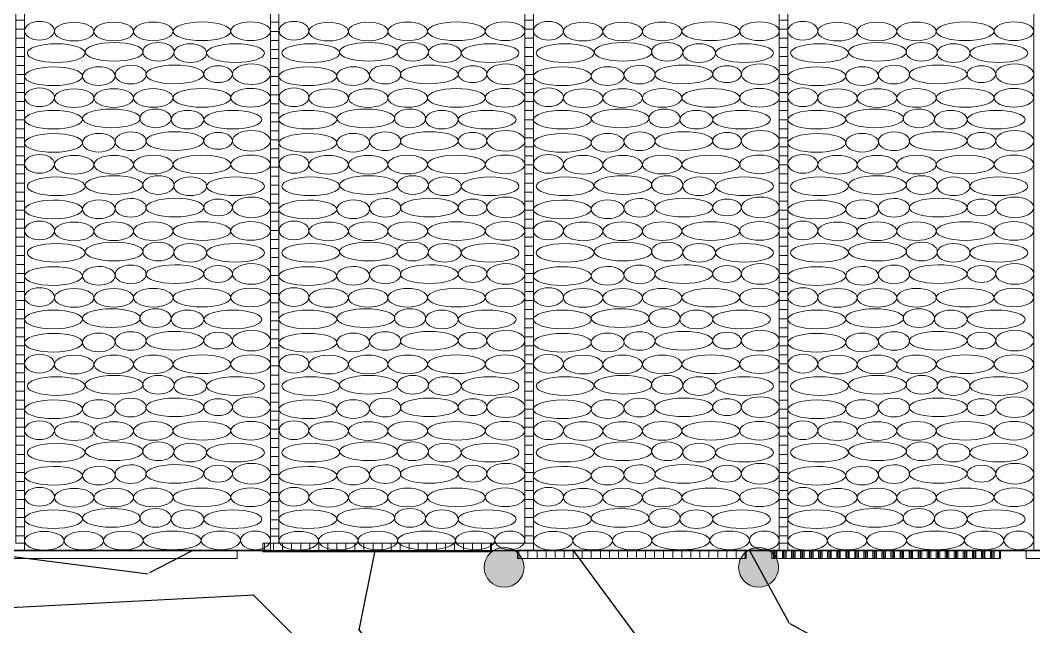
# Model space of a CAD drawing. Header units: inches. Extents: x 523 to 1492, y 69 to 539.
# Drawn here: x 637.18 to 644.29, y 434.66 to 438.91 of the extents above; entities that cross this region are included whole.
import ezdxf

# ---------------------------------------------------------------- set-up
doc = ezdxf.new("R2010")
doc.units = ezdxf.units.IN
doc.header["$MEASUREMENT"] = 0

# ---------------------------------------------------------------- blocks, each defined once
blk = doc.blocks.new('S - 140')
at = {"linetype": 'ByBlock', "lineweight": 15}
h = blk.add_hatch(color=7, dxfattribs=at)
edge = h.paths.add_edge_path()
edge.add_arc((1416.950508498665, -1396.701170929417), 70, 0, 360)
at = {"color": 7, "linetype": 'ByBlock', "lineweight": 15}
blk.add_circle((1416.950508498665, -1396.701170929417), 70, dxfattribs=at)
blk = doc.blocks.new('Бут.полосы')
at = {"linetype": 'ByBlock', "lineweight": 15}
h = blk.add_hatch(dxfattribs=at)
h.set_pattern_fill('ANSI31', color=22, scale=0.1, angle=315, style=0)
h.set_pattern_definition([(0, (17.86159515777354, 0.2579560163803762), (1.110223024625157e-16, 0.3175), [])])
h.paths.add_polyline_path([(1973.12451187628, -4755.562802696958), (1972.82451187628, -4755.562802696958), (1972.82451187628, -4775.539969076689), (1973.12451187628, -4775.540340107856)])
h = blk.add_hatch(dxfattribs=at)
h.set_pattern_fill('ANSI31', color=22, scale=0.1, angle=315, style=0)
h.set_pattern_definition([(0, (26.79355847472743, 0.01436027398631268), (1.110223024625157e-16, 0.3175), [])])
h.paths.add_polyline_path([(1982.056475193234, -4755.806398439352), (1981.756475193234, -4755.806398439352), (1981.756475193234, -4775.783564819083), (1982.056475193234, -4775.78393585025)])
h = blk.add_hatch(dxfattribs=at)
h.set_pattern_fill('ANSI31', color=22, scale=0.1, angle=315, style=0)
h.set_pattern_definition([(0, (35.72538562525369, 0.01436027398631268), (1.110223024625157e-16, 0.3175), [])])
h.paths.add_polyline_path([(1990.988302343761, -4755.806398439352), (1990.688302343761, -4755.806398439352), (1990.688302343761, -4775.783564819083), (1990.988302343761, -4775.78393585025)])
h = blk.add_hatch(dxfattribs=at)
h.set_pattern_fill('ANSI31', color=22, scale=0.1, angle=315, style=0)
h.set_pattern_definition([(0, (62.52086707683247, 0.01436027398631268), (1.110223024625157e-16, 0.3175), [])])
h.paths.add_polyline_path([(2017.783783795339, -4755.806398439352), (2017.483783795339, -4755.806398439352), (2017.483783795339, -4775.783564819083), (2017.783783795339, -4775.78393585025)])
h = blk.add_hatch(dxfattribs=at)
h.set_pattern_fill('ANSI31', color=22, scale=0.1, angle=45, style=0)
h.set_pattern_definition([(90, (17.86159515777354, 0.2579560163803762), (-0.3175, 5.551115123125783e-17), [])])
h.paths.add_polyline_path([(1980.58925339426, -4776.083564819071), (1980.589363724819, -4775.783564819084), (1972.562109483777, -4775.783564819084), (1972.562109483777, -4776.083564819084)])
h = blk.add_hatch(dxfattribs=at)
h.set_pattern_fill('ANSI31', color=22, scale=0.1, angle=45, style=0)
h.set_pattern_definition([(90, (26.79355847472743, 0.01436027398631268), (-0.3175, 5.551115123125783e-17), [])])
h.paths.add_polyline_path([(1989.521216711214, -4776.327160561465), (1989.521327041773, -4776.027160561478), (1981.49407280073, -4776.027160561478), (1981.49407280073, -4776.327160561478)])
h = blk.add_hatch(dxfattribs=at)
h.set_pattern_fill('ANSI31', color=22, scale=0.1, angle=45, style=0)
h.set_pattern_definition([(90, (35.72538562525369, 0.01436027398631268), (-0.3175, 5.551115123125783e-17), [])])
h.paths.add_polyline_path([(1998.45304386174, -4776.327160561465), (1998.453154192299, -4776.027160561478), (1990.425899951257, -4776.027160561478), (1990.425899951257, -4776.327160561478)])
h = blk.add_hatch(dxfattribs=at)
h.set_pattern_fill('ANSI31', color=22, scale=0.1, angle=45, style=0)
h.set_pattern_definition([(90, (44.65721156771747, 0.01107542950285278), (-0.3175, 5.551115123125783e-17), [])])
h.paths.add_polyline_path([(1998.45304386174, -4776.327160561465), (1998.453154192299, -4776.027160561478), (1990.425899951257, -4776.027160561478), (1990.425899951257, -4776.327160561478)])
h = blk.add_hatch(dxfattribs=at)
h.set_pattern_fill('ANSI31', color=22, scale=0.1, angle=45, style=0)
h.set_pattern_definition([(90, (53.58903751018147, 0.007790585020302387), (-0.3175, 5.551115123125783e-17), [])])
h.paths.add_polyline_path([(1998.45304386174, -4776.327160561465), (1998.453154192299, -4776.027160561478), (1990.425899951257, -4776.027160561478), (1990.425899951257, -4776.327160561478)])
h = blk.add_hatch(dxfattribs=at)
h.set_pattern_fill('ANSI31', color=22, scale=0.1, angle=45, style=0)
h.set_pattern_definition([(90, (62.52086707683247, 0.01436027398631268), (-0.3175, 5.551115123125783e-17), [])])
h.paths.add_polyline_path([(1998.45304386174, -4776.327160561465), (1998.453154192299, -4776.027160561478), (1990.425899951257, -4776.027160561478), (1990.425899951257, -4776.327160561478)])
at = {"color": 7, "linetype": 'ByBlock', "lineweight": 15}
for points in [[(1973.124481472159, -4775.783564819084), (1981.756475193234, -4775.783564819083), (1981.756444789114, -4691.933567848662), (1973.12448147216, -4691.933567848664)], [(1982.056444789113, -4776.027160561478), (1990.688438510188, -4776.027160561477), (1990.688438510188, -4691.933567848662), (1982.056444789114, -4691.933567848662)], [(1990.98827193964, -4776.027160561478), (1999.620265660714, -4776.027160561477), (1999.620265660715, -4691.93356784866), (1990.98827193964, -4691.933567848662)], [(2017.783753391218, -4776.027160561478), (2026.415747112293, -4776.027160561477), (2026.415747112294, -4691.933567848659), (2017.783753391219, -4691.933567848659)]]:
    blk.add_lwpolyline(points, close=True, dxfattribs=at)
at = {"color": 22, "linetype": 'ByBlock', "lineweight": 15}
for points in [[(1973.12451187628, -4755.562802696958), (1972.82451187628, -4755.562802696958), (1972.82451187628, -4775.539969076689), (1973.12451187628, -4775.540340107856)], [(1982.056475193234, -4755.806398439352), (1981.756475193234, -4755.806398439352), (1981.756475193234, -4775.783564819083), (1982.056475193234, -4775.78393585025)], [(1990.988302343761, -4755.806398439352), (1990.688302343761, -4755.806398439352), (1990.688302343761, -4775.783564819083), (1990.988302343761, -4775.78393585025)], [(2017.783783795339, -4755.806398439352), (2017.483783795339, -4755.806398439352), (2017.483783795339, -4775.783564819083), (2017.783783795339, -4775.78393585025)], [(1980.58925339426, -4776.083564819071), (1980.589363724819, -4775.783564819084), (1972.562109483777, -4775.783564819084), (1972.562109483777, -4776.083564819084)], [(1989.521216711214, -4776.327160561465), (1989.521327041773, -4776.027160561478), (1981.49407280073, -4776.027160561478), (1981.49407280073, -4776.327160561478)], [(1998.45304386174, -4776.327160561465), (1998.453154192299, -4776.027160561478), (1990.425899951257, -4776.027160561478), (1990.425899951257, -4776.327160561478)], [(2007.384871012267, -4776.327160561465), (2007.384981342825, -4776.027160561478), (1999.357727101783, -4776.027160561478), (1999.357727101783, -4776.327160561478)], [(2025.248525313319, -4776.327160561465), (2025.248635643878, -4776.027160561478), (2017.221381402836, -4776.027160561478), (2017.221381402836, -4776.327160561478)]]:
    blk.add_lwpolyline(points, close=True, dxfattribs=at)
at = {"color": 253, "linetype": 'ByBlock', "lineweight": 15}
for centre, major_axis, ratio in [((1973.652104702053, -4757.794725699043), (-0.5245293401635536, 0), 0.6253139419559067), ((1974.867407412559, -4757.825768723333), (0.693897664193355, 0), 0.4719704234843745), ((1976.255165682818, -4757.821989409112), (0.693897664193355, 0), 0.4719704234843745), ((1977.642923953077, -4757.818210094891), (0.693897664193355, 0), 0.4719704234843745), ((1979.352735903688, -4757.815089147773), (1.01591992061969, 0), 0.3223671155344493), ((1981.06254712492, -4757.811493353457), (0.693897664193355, 0), 0.4719704234843745), ((1982.583931852579, -4757.794725699043), (-0.5245293401635536, 0), 0.6253139419559067), ((1983.799234563085, -4757.825768723333), (0.693897664193355, 0), 0.4719704234843745), ((1985.186992833344, -4757.821989409112), (0.693897664193355, 0), 0.4719704234843745), ((1986.574751103603, -4757.818210094891), (0.693897664193355, 0), 0.4719704234843745), ((1988.284563054214, -4757.815089147773), (1.01591992061969, 0), 0.3223671155344493), ((1989.994374275447, -4757.811493353457), (0.693897664193355, 0), 0.4719704234843745), ((1991.515759003105, -4757.794725699043), (-0.5245293401635536, 0), 0.6253139419559067), ((1992.731061713612, -4757.825768723333), (0.693897664193355, 0), 0.4719704234843745), ((1994.118819983871, -4757.821989409112), (0.693897664193355, 0), 0.4719704234843745), ((1995.50657825413, -4757.818210094891), (0.693897664193355, 0), 0.4719704234843745), ((1997.21639020474, -4757.815089147773), (1.01591992061969, 0), 0.3223671155344493), ((1998.926201425973, -4757.811493353457), (0.693897664193355, 0), 0.4719704234843745), ((2018.311407025232, -4757.794725699043), (-0.5245293401635536, 0), 0.6253139419559067), ((2019.526709735739, -4757.825768723333), (0.693897664193355, 0), 0.4719704234843745), ((2020.914468005998, -4757.821989409112), (0.693897664193355, 0), 0.4719704234843745), ((2022.302226276257, -4757.818210094891), (0.693897664193355, 0), 0.4719704234843745), ((2024.012038226868, -4757.815089147773), (1.01591992061969, 0), 0.3223671155344493), ((2025.7218494481, -4757.811493353457), (0.693897664193355, 0), 0.4719704234843745), ((1974.239365219666, -4758.580349813681), (1.01591992061969, 0), 0.3223671155344493), ((1976.27134693545, -4758.535176258871), (1.01591992061969, 0), 0.3223671155344493), ((1977.823179130281, -4758.535176258871), (0.548806280951849, 0), 0.5967482257239145), ((1980.533731680299, -4758.580349813681), (1.01591992061969, 0), 0.3223671155344493), ((1983.171192370192, -4758.580349813681), (1.01591992061969, 0), 0.3223671155344493), ((1985.203174085977, -4758.535176258871), (1.01591992061969, 0), 0.3223671155344493), ((1986.755006280808, -4758.535176258871), (0.548806280951849, 0), 0.5967482257239145), ((1989.465558830825, -4758.580349813681), (1.01591992061969, 0), 0.3223671155344493), ((1992.103019520718, -4758.580349813681), (1.01591992061969, 0), 0.3223671155344493), ((1994.135001236503, -4758.535176258871), (1.01591992061969, 0), 0.3223671155344493), ((1995.686833431334, -4758.535176258871), (0.548806280951849, 0), 0.5967482257239145), ((1998.397385981351, -4758.580349813681), (1.01591992061969, 0), 0.3223671155344493), ((2018.898667542845, -4758.580349813681), (1.01591992061969, 0), 0.3223671155344493), ((2020.93064925863, -4758.535176258871), (1.01591992061969, 0), 0.3223671155344493), ((2022.482481453461, -4758.535176258871), (0.548806280951849, 0), 0.5967482257239145), ((2025.193034003478, -4758.580349813681), (1.01591992061969, 0), 0.3223671155344493), ((1975.731705530705, -4759.38651091184), (0.5754256688816298, 0.002981903290083139), 0.5691348073179209), ((1979.920750668753, -4759.321439908224), (-0.5023844598865708, 0), 0.5862613800650567), ((1981.089789958876, -4759.321439908224), (-0.6666548302373485, 0), 0.543771545269404), ((1984.663532681231, -4759.38651091184), (0.5754256688816298, 0.002981903290083139), 0.5691348073179209), ((1988.852577819279, -4759.321439908224), (-0.5023844598865708, 0), 0.5862613800650567), ((1990.021617109403, -4759.321439908224), (-0.6666548302373485, 0), 0.543771545269404), ((1993.595359831758, -4759.38651091184), (0.5754256688816298, 0.002981903290083139), 0.5691348073179209), ((1997.784404969805, -4759.321439908224), (-0.5023844598865708, 0), 0.5862613800650567), ((1998.953444259929, -4759.321439908224), (-0.6666548302373485, 0), 0.543771545269404), ((2020.391007853885, -4759.38651091184), (0.5754256688816298, 0.002981903290083139), 0.5691348073179209), ((2024.580052991932, -4759.321439908224), (-0.5023844598865708, 0), 0.5862613800650567), ((2025.749092282056, -4759.321439908224), (-0.6666548302373485, 0), 0.543771545269404), ((1973.652104702053, -4760.131377596763), (-0.5245293401635536, 0), 0.6253139419559067), ((1974.867407412559, -4760.162420621053), (0.693897664193355, 0), 0.4719704234843745), ((1976.255165682818, -4760.158641306832), (0.693897664193355, 0), 0.4719704234843745), ((1977.642923953077, -4760.154861992611), (0.693897664193355, 0), 0.4719704234843745), ((1979.352735903688, -4760.151741045493), (1.01591992061969, 0), 0.3223671155344493), ((1981.06254712492, -4760.148145251177), (0.693897664193355, 0), 0.4719704234843745), ((1982.583931852579, -4760.131377596763), (-0.5245293401635536, 0), 0.6253139419559067), ((1983.799234563085, -4760.162420621053), (0.693897664193355, 0), 0.4719704234843745), ((1985.186992833344, -4760.158641306832), (0.693897664193355, 0), 0.4719704234843745), ((1986.574751103603, -4760.154861992611), (0.693897664193355, 0), 0.4719704234843745), ((1988.284563054214, -4760.151741045493), (1.01591992061969, 0), 0.3223671155344493), ((1989.994374275447, -4760.148145251177), (0.693897664193355, 0), 0.4719704234843745), ((1991.515759003105, -4760.131377596763), (-0.5245293401635536, 0), 0.6253139419559067), ((1992.731061713612, -4760.162420621053), (0.693897664193355, 0), 0.4719704234843745), ((1994.118819983871, -4760.158641306832), (0.693897664193355, 0), 0.4719704234843745), ((1995.50657825413, -4760.154861992611), (0.693897664193355, 0), 0.4719704234843745), ((1997.21639020474, -4760.151741045493), (1.01591992061969, 0), 0.3223671155344493), ((1998.926201425973, -4760.148145251177), (0.693897664193355, 0), 0.4719704234843745), ((2018.311407025232, -4760.131377596763), (-0.5245293401635536, 0), 0.6253139419559067), ((2019.526709735739, -4760.162420621053), (0.693897664193355, 0), 0.4719704234843745), ((2020.914468005998, -4760.158641306832), (0.693897664193355, 0), 0.4719704234843745), ((2022.302226276257, -4760.154861992611), (0.693897664193355, 0), 0.4719704234843745), ((2024.012038226868, -4760.151741045493), (1.01591992061969, 0), 0.3223671155344493), ((2025.7218494481, -4760.148145251177), (0.693897664193355, 0), 0.4719704234843745), ((1974.140575436292, -4760.917001711401), (1.01591992061969, 0), 0.3223671155344493), ((1976.172557152076, -4760.871828156591), (1.01591992061969, 0), 0.3223671155344493), ((1977.724389346908, -4760.871828156591), (0.548806280951849, 0), 0.5967482257239145), ((1980.434941896924, -4760.917001711401), (1.01591992061969, 0), 0.3223671155344493), ((1983.072402586818, -4760.917001711401), (1.01591992061969, 0), 0.3223671155344493), ((1985.104384302603, -4760.871828156591), (1.01591992061969, 0), 0.3223671155344493), ((1986.656216497434, -4760.871828156591), (0.548806280951849, 0), 0.5967482257239145), ((1989.36676904745, -4760.917001711401), (1.01591992061969, 0), 0.3223671155344493), ((1992.004229737344, -4760.917001711401), (1.01591992061969, 0), 0.3223671155344493), ((1994.036211453129, -4760.871828156591), (1.01591992061969, 0), 0.3223671155344493), ((1995.58804364796, -4760.871828156591), (0.548806280951849, 0), 0.5967482257239145), ((1998.298596197977, -4760.917001711401), (1.01591992061969, 0), 0.3223671155344493), ((2018.799877759471, -4760.917001711401), (1.01591992061969, 0), 0.3223671155344493), ((2020.831859475256, -4760.871828156591), (1.01591992061969, 0), 0.3223671155344493), ((2022.383691670087, -4760.871828156591), (0.548806280951849, 0), 0.5967482257239145), ((2025.094244220104, -4760.917001711401), (1.01591992061969, 0), 0.3223671155344493), ((1975.731705530705, -4761.725623751198), (0.5754256688816298, 0.002981903290083139), 0.5691348073179209), ((1979.920750668753, -4761.660552747582), (-0.5023844598865708, 0), 0.5862613800650567), ((1981.089789958876, -4761.660552747582), (-0.6666548302373485, 0), 0.543771545269404), ((1984.663532681231, -4761.725623751198), (0.5754256688816298, 0.002981903290083139), 0.5691348073179209), ((1988.852577819279, -4761.660552747582), (-0.5023844598865708, 0), 0.5862613800650567), ((1990.021617109403, -4761.660552747582), (-0.6666548302373485, 0), 0.543771545269404), ((1993.595359831757, -4761.725623751198), (0.5754256688816298, 0.002981903290083139), 0.5691348073179209), ((1997.784404969805, -4761.660552747582), (-0.5023844598865708, 0), 0.5862613800650567), ((1998.953444259929, -4761.660552747582), (-0.6666548302373485, 0), 0.543771545269404), ((2020.391007853885, -4761.725623751198), (0.5754256688816298, 0.002981903290083139), 0.5691348073179209), ((2024.580052991932, -4761.660552747582), (-0.5023844598865708, 0), 0.5862613800650567), ((2025.749092282056, -4761.660552747582), (-0.6666548302373485, 0), 0.543771545269404), ((1973.652104702053, -4762.470490436122), (-0.5245293401635536, 0), 0.6253139419559067), ((1974.867407412559, -4762.501533460411), (0.693897664193355, 0), 0.4719704234843745), ((1976.255165682818, -4762.49775414619), (0.693897664193355, 0), 0.4719704234843745), ((1977.642923953077, -4762.493974831969), (0.693897664193355, 0), 0.4719704234843745), ((1979.352735903688, -4762.490853884851), (1.01591992061969, 0), 0.3223671155344493), ((1981.06254712492, -4762.487258090536), (0.693897664193355, 0), 0.4719704234843745), ((1982.583931852579, -4762.470490436122), (-0.5245293401635536, 0), 0.6253139419559067), ((1983.799234563085, -4762.501533460411), (0.693897664193355, 0), 0.4719704234843745), ((1985.186992833344, -4762.49775414619), (0.693897664193355, 0), 0.4719704234843745), ((1986.574751103603, -4762.493974831969), (0.693897664193355, 0), 0.4719704234843745), ((1988.284563054214, -4762.490853884851), (1.01591992061969, 0), 0.3223671155344493), ((1989.994374275446, -4762.487258090536), (0.693897664193355, 0), 0.4719704234843745), ((1991.515759003105, -4762.470490436122), (-0.5245293401635536, 0), 0.6253139419559067), ((1992.731061713611, -4762.501533460411), (0.693897664193355, 0), 0.4719704234843745), ((1994.118819983871, -4762.49775414619), (0.693897664193355, 0), 0.4719704234843745), ((1995.50657825413, -4762.493974831969), (0.693897664193355, 0), 0.4719704234843745), ((1997.21639020474, -4762.490853884851), (1.01591992061969, 0), 0.3223671155344493), ((1998.926201425973, -4762.487258090536), (0.693897664193355, 0), 0.4719704234843745), ((2018.311407025232, -4762.470490436122), (-0.5245293401635536, 0), 0.6253139419559067), ((2019.526709735738, -4762.501533460411), (0.693897664193355, 0), 0.4719704234843745), ((2020.914468005998, -4762.49775414619), (0.693897664193355, 0), 0.4719704234843745), ((2022.302226276257, -4762.493974831969), (0.693897664193355, 0), 0.4719704234843745), ((2024.012038226868, -4762.490853884851), (1.01591992061969, 0), 0.3223671155344493), ((2025.7218494481, -4762.487258090536), (0.693897664193355, 0), 0.4719704234843745), ((1974.239365219666, -4763.25611455076), (1.01591992061969, 0), 0.3223671155344493), ((1976.27134693545, -4763.210940995949), (1.01591992061969, 0), 0.3223671155344493), ((1977.823179130281, -4763.210940995949), (0.548806280951849, 0), 0.5967482257239145), ((1980.533731680299, -4763.25611455076), (1.01591992061969, 0), 0.3223671155344493), ((1983.171192370192, -4763.25611455076), (1.01591992061969, 0), 0.3223671155344493), ((1985.203174085977, -4763.210940995949), (1.01591992061969, 0), 0.3223671155344493), ((1986.755006280808, -4763.210940995949), (0.548806280951849, 0), 0.5967482257239145), ((1989.465558830825, -4763.25611455076), (1.01591992061969, 0), 0.3223671155344493), ((1992.103019520718, -4763.25611455076), (1.01591992061969, 0), 0.3223671155344493), ((1994.135001236503, -4763.210940995949), (1.01591992061969, 0), 0.3223671155344493), ((1995.686833431334, -4763.210940995949), (0.548806280951849, 0), 0.5967482257239145), ((1998.397385981351, -4763.25611455076), (1.01591992061969, 0), 0.3223671155344493), ((2018.898667542845, -4763.25611455076), (1.01591992061969, 0), 0.3223671155344493), ((2020.93064925863, -4763.210940995949), (1.01591992061969, 0), 0.3223671155344493), ((2022.482481453461, -4763.210940995949), (0.548806280951849, 0), 0.5967482257239145), ((2025.193034003478, -4763.25611455076), (1.01591992061969, 0), 0.3223671155344493), ((1979.920750668753, -4763.997204645302), (-0.5023844598865708, 0), 0.5862613800650567), ((1981.089789958876, -4763.997204645302), (-0.6666548302373485, 0), 0.543771545269404), ((1988.852577819279, -4763.997204645302), (-0.5023844598865708, 0), 0.5862613800650567), ((1990.021617109403, -4763.997204645302), (-0.6666548302373485, 0), 0.543771545269404), ((1997.784404969805, -4763.997204645302), (-0.5023844598865708, 0), 0.5862613800650567), ((1998.953444259929, -4763.997204645302), (-0.6666548302373485, 0), 0.543771545269404), ((2024.580052991932, -4763.997204645302), (-0.5023844598865708, 0), 0.5862613800650567), ((2025.749092282056, -4763.997204645302), (-0.6666548302373485, 0), 0.543771545269404), ((1975.731705530705, -4764.062275648918), (0.5754256688816298, 0.002981903290083139), 0.5691348073179209), ((1984.663532681231, -4764.062275648918), (0.5754256688816298, 0.002981903290083139), 0.5691348073179209), ((1993.595359831758, -4764.062275648918), (0.5754256688816298, 0.002981903290083139), 0.5691348073179209), ((2020.391007853885, -4764.062275648918), (0.5754256688816298, 0.002981903290083139), 0.5691348073179209), ((1973.652104702053, -4764.807142333842), (-0.5245293401635536, 0), 0.6253139419559067), ((1974.867407412559, -4764.838185358131), (0.693897664193355, 0), 0.4719704234843745), ((1976.255165682818, -4764.83440604391), (0.693897664193355, 0), 0.4719704234843745), ((1977.642923953077, -4764.830626729689), (0.693897664193355, 0), 0.4719704234843745), ((1979.352735903688, -4764.827505782571), (1.01591992061969, 0), 0.3223671155344493), ((1981.06254712492, -4764.823909988256), (0.693897664193355, 0), 0.4719704234843745), ((1982.583931852579, -4764.807142333842), (-0.5245293401635536, 0), 0.6253139419559067), ((1983.799234563085, -4764.838185358131), (0.693897664193355, 0), 0.4719704234843745), ((1985.186992833344, -4764.83440604391), (0.693897664193355, 0), 0.4719704234843745), ((1986.574751103603, -4764.830626729689), (0.693897664193355, 0), 0.4719704234843745), ((1988.284563054214, -4764.827505782571), (1.01591992061969, 0), 0.3223671155344493), ((1989.994374275447, -4764.823909988256), (0.693897664193355, 0), 0.4719704234843745), ((1991.515759003105, -4764.807142333842), (-0.5245293401635536, 0), 0.6253139419559067), ((1992.731061713612, -4764.838185358131), (0.693897664193355, 0), 0.4719704234843745), ((1994.118819983871, -4764.83440604391), (0.693897664193355, 0), 0.4719704234843745), ((1995.50657825413, -4764.830626729689), (0.693897664193355, 0), 0.4719704234843745), ((1997.21639020474, -4764.827505782571), (1.01591992061969, 0), 0.3223671155344493), ((1998.926201425973, -4764.823909988256), (0.693897664193355, 0), 0.4719704234843745), ((2018.311407025232, -4764.807142333842), (-0.5245293401635536, 0), 0.6253139419559067), ((2019.526709735739, -4764.838185358131), (0.693897664193355, 0), 0.4719704234843745), ((2020.914468005998, -4764.83440604391), (0.693897664193355, 0), 0.4719704234843745), ((2022.302226276257, -4764.830626729689), (0.693897664193355, 0), 0.4719704234843745), ((2024.012038226868, -4764.827505782571), (1.01591992061969, 0), 0.3223671155344493), ((2025.7218494481, -4764.823909988256), (0.693897664193355, 0), 0.4719704234843745), ((1974.239365219666, -4765.59276644848), (1.01591992061969, 0), 0.3223671155344493), ((1976.27134693545, -4765.547592893669), (1.01591992061969, 0), 0.3223671155344493), ((1977.823179130281, -4765.547592893669), (0.548806280951849, 0), 0.5967482257239145), ((1980.533731680299, -4765.59276644848), (1.01591992061969, 0), 0.3223671155344493), ((1983.171192370192, -4765.59276644848), (1.01591992061969, 0), 0.3223671155344493), ((1985.203174085977, -4765.547592893669), (1.01591992061969, 0), 0.3223671155344493), ((1986.755006280808, -4765.547592893669), (0.548806280951849, 0), 0.5967482257239145), ((1989.465558830825, -4765.59276644848), (1.01591992061969, 0), 0.3223671155344493), ((1992.103019520718, -4765.59276644848), (1.01591992061969, 0), 0.3223671155344493), ((1994.135001236503, -4765.547592893669), (1.01591992061969, 0), 0.3223671155344493), ((1995.686833431334, -4765.547592893669), (0.548806280951849, 0), 0.5967482257239145), ((1998.397385981351, -4765.59276644848), (1.01591992061969, 0), 0.3223671155344493), ((2018.898667542845, -4765.59276644848), (1.01591992061969, 0), 0.3223671155344493), ((2020.93064925863, -4765.547592893669), (1.01591992061969, 0), 0.3223671155344493), ((2022.482481453461, -4765.547592893669), (0.548806280951849, 0), 0.5967482257239145), ((2025.193034003478, -4765.59276644848), (1.01591992061969, 0), 0.3223671155344493), ((1975.731705530705, -4766.398927546638), (0.5754256688816298, 0.002981903290083139), 0.5691348073179209), ((1979.920750668753, -4766.333856543022), (-0.5023844598865708, 0), 0.5862613800650567), ((1981.089789958876, -4766.333856543022), (-0.6666548302373485, 0), 0.543771545269404), ((1984.663532681231, -4766.398927546638), (0.5754256688816298, 0.002981903290083139), 0.5691348073179209), ((1988.852577819279, -4766.333856543022), (-0.5023844598865708, 0), 0.5862613800650567), ((1990.021617109403, -4766.333856543022), (-0.6666548302373485, 0), 0.543771545269404), ((1993.595359831758, -4766.398927546638), (0.5754256688816298, 0.002981903290083139), 0.5691348073179209), ((1997.784404969805, -4766.333856543022), (-0.5023844598865708, 0), 0.5862613800650567), ((1998.953444259929, -4766.333856543022), (-0.6666548302373485, 0), 0.543771545269404), ((2020.391007853885, -4766.398927546638), (0.5754256688816298, 0.002981903290083139), 0.5691348073179209), ((2024.580052991932, -4766.333856543022), (-0.5023844598865708, 0), 0.5862613800650567), ((2025.749092282056, -4766.333856543022), (-0.6666548302373485, 0), 0.543771545269404), ((1973.652104702053, -4767.143794231562), (-0.5245293401635536, 0), 0.6253139419559067), ((1974.867407412559, -4767.174837255851), (0.693897664193355, 0), 0.4719704234843745), ((1976.255165682818, -4767.17105794163), (0.693897664193355, 0), 0.4719704234843745), ((1977.642923953077, -4767.167278627409), (0.693897664193355, 0), 0.4719704234843745), ((1979.352735903688, -4767.164157680291), (1.01591992061969, 0), 0.3223671155344493), ((1981.06254712492, -4767.160561885976), (0.693897664193355, 0), 0.4719704234843745), ((1982.583931852579, -4767.143794231562), (-0.5245293401635536, 0), 0.6253139419559067), ((1983.799234563085, -4767.174837255851), (0.693897664193355, 0), 0.4719704234843745), ((1985.186992833344, -4767.17105794163), (0.693897664193355, 0), 0.4719704234843745), ((1986.574751103603, -4767.167278627409), (0.693897664193355, 0), 0.4719704234843745), ((1988.284563054214, -4767.164157680291), (1.01591992061969, 0), 0.3223671155344493), ((1989.994374275447, -4767.160561885976), (0.693897664193355, 0), 0.4719704234843745), ((1991.515759003105, -4767.143794231562), (-0.5245293401635536, 0), 0.6253139419559067), ((1992.731061713612, -4767.174837255851), (0.693897664193355, 0), 0.4719704234843745), ((1994.118819983871, -4767.17105794163), (0.693897664193355, 0), 0.4719704234843745), ((1995.50657825413, -4767.167278627409), (0.693897664193355, 0), 0.4719704234843745), ((1997.21639020474, -4767.164157680291), (1.01591992061969, 0), 0.3223671155344493), ((1998.926201425973, -4767.160561885976), (0.693897664193355, 0), 0.4719704234843745), ((2018.311407025232, -4767.143794231562), (-0.5245293401635536, 0), 0.6253139419559067), ((2019.526709735739, -4767.174837255851), (0.693897664193355, 0), 0.4719704234843745), ((2020.914468005998, -4767.17105794163), (0.693897664193355, 0), 0.4719704234843745), ((2022.302226276257, -4767.167278627409), (0.693897664193355, 0), 0.4719704234843745), ((2024.012038226868, -4767.164157680291), (1.01591992061969, 0), 0.3223671155344493), ((2025.7218494481, -4767.160561885976), (0.693897664193355, 0), 0.4719704234843745), ((1974.140575436292, -4767.9294183462), (1.01591992061969, 0), 0.3223671155344493), ((1976.172557152076, -4767.884244791389), (1.01591992061969, 0), 0.3223671155344493), ((1977.724389346908, -4767.884244791389), (0.548806280951849, 0), 0.5967482257239145), ((1980.434941896924, -4767.9294183462), (1.01591992061969, 0), 0.3223671155344493), ((1983.072402586818, -4767.9294183462), (1.01591992061969, 0), 0.3223671155344493), ((1985.104384302603, -4767.884244791389), (1.01591992061969, 0), 0.3223671155344493), ((1986.656216497434, -4767.884244791389), (0.548806280951849, 0), 0.5967482257239145), ((1989.36676904745, -4767.9294183462), (1.01591992061969, 0), 0.3223671155344493), ((1992.004229737344, -4767.9294183462), (1.01591992061969, 0), 0.3223671155344493), ((1994.036211453129, -4767.884244791389), (1.01591992061969, 0), 0.3223671155344493), ((1995.58804364796, -4767.884244791389), (0.548806280951849, 0), 0.5967482257239145), ((1998.298596197977, -4767.9294183462), (1.01591992061969, 0), 0.3223671155344493), ((2018.799877759471, -4767.9294183462), (1.01591992061969, 0), 0.3223671155344493), ((2020.831859475256, -4767.884244791389), (1.01591992061969, 0), 0.3223671155344493), ((2022.383691670087, -4767.884244791389), (0.548806280951849, 0), 0.5967482257239145), ((2025.094244220104, -4767.9294183462), (1.01591992061969, 0), 0.3223671155344493), ((1981.089789958876, -4768.672969382381), (-0.6666548302373485, 0), 0.543771545269404), ((1990.021617109403, -4768.672969382381), (-0.6666548302373485, 0), 0.543771545269404), ((1998.953444259929, -4768.672969382381), (-0.6666548302373485, 0), 0.543771545269404), ((2025.749092282056, -4768.672969382381), (-0.6666548302373485, 0), 0.543771545269404), ((1975.731705530705, -4768.738040385997), (0.5754256688816298, 0.002981903290083139), 0.5691348073179209), ((1979.920750668753, -4768.672969382381), (-0.5023844598865708, 0), 0.5862613800650567), ((1984.663532681231, -4768.738040385997), (0.5754256688816298, 0.002981903290083139), 0.5691348073179209), ((1988.852577819279, -4768.672969382381), (-0.5023844598865708, 0), 0.5862613800650567), ((1993.595359831757, -4768.738040385997), (0.5754256688816298, 0.002981903290083139), 0.5691348073179209), ((1997.784404969805, -4768.672969382381), (-0.5023844598865708, 0), 0.5862613800650567), ((2020.391007853885, -4768.738040385997), (0.5754256688816298, 0.002981903290083139), 0.5691348073179209), ((2024.580052991932, -4768.672969382381), (-0.5023844598865708, 0), 0.5862613800650567), ((1973.652104702053, -4769.48290707092), (-0.5245293401635536, 0), 0.6253139419559067), ((1974.867407412559, -4769.51395009521), (0.693897664193355, 0), 0.4719704234843745), ((1976.255165682818, -4769.510170780989), (0.693897664193355, 0), 0.4719704234843745), ((1977.642923953077, -4769.506391466768), (0.693897664193355, 0), 0.4719704234843745), ((1979.352735903688, -4769.50327051965), (1.01591992061969, 0), 0.3223671155344493), ((1981.06254712492, -4769.499674725334), (0.693897664193355, 0), 0.4719704234843745), ((1982.583931852579, -4769.48290707092), (-0.5245293401635536, 0), 0.6253139419559067), ((1983.799234563085, -4769.51395009521), (0.693897664193355, 0), 0.4719704234843745), ((1985.186992833344, -4769.510170780989), (0.693897664193355, 0), 0.4719704234843745), ((1986.574751103603, -4769.506391466768), (0.693897664193355, 0), 0.4719704234843745), ((1988.284563054214, -4769.50327051965), (1.01591992061969, 0), 0.3223671155344493), ((1989.994374275446, -4769.499674725334), (0.693897664193355, 0), 0.4719704234843745), ((1991.515759003105, -4769.48290707092), (-0.5245293401635536, 0), 0.6253139419559067), ((1992.731061713611, -4769.51395009521), (0.693897664193355, 0), 0.4719704234843745), ((1994.118819983871, -4769.510170780989), (0.693897664193355, 0), 0.4719704234843745), ((1995.50657825413, -4769.506391466768), (0.693897664193355, 0), 0.4719704234843745), ((1997.21639020474, -4769.50327051965), (1.01591992061969, 0), 0.3223671155344493), ((1998.926201425973, -4769.499674725334), (0.693897664193355, 0), 0.4719704234843745), ((2018.311407025232, -4769.48290707092), (-0.5245293401635536, 0), 0.6253139419559067), ((2019.526709735738, -4769.51395009521), (0.693897664193355, 0), 0.4719704234843745), ((2020.914468005998, -4769.510170780989), (0.693897664193355, 0), 0.4719704234843745), ((2022.302226276257, -4769.506391466768), (0.693897664193355, 0), 0.4719704234843745), ((2024.012038226868, -4769.50327051965), (1.01591992061969, 0), 0.3223671155344493), ((2025.7218494481, -4769.499674725334), (0.693897664193355, 0), 0.4719704234843745), ((1974.239365219666, -4770.268531185558), (1.01591992061969, 0), 0.3223671155344493), ((1976.27134693545, -4770.223357630748), (1.01591992061969, 0), 0.3223671155344493), ((1977.823179130281, -4770.223357630748), (0.548806280951849, 0), 0.5967482257239145), ((1980.533731680299, -4770.268531185558), (1.01591992061969, 0), 0.3223671155344493), ((1983.171192370192, -4770.268531185558), (1.01591992061969, 0), 0.3223671155344493), ((1985.203174085977, -4770.223357630748), (1.01591992061969, 0), 0.3223671155344493), ((1986.755006280808, -4770.223357630748), (0.548806280951849, 0), 0.5967482257239145), ((1989.465558830825, -4770.268531185558), (1.01591992061969, 0), 0.3223671155344493), ((1992.103019520718, -4770.268531185558), (1.01591992061969, 0), 0.3223671155344493), ((1994.135001236503, -4770.223357630748), (1.01591992061969, 0), 0.3223671155344493), ((1995.686833431334, -4770.223357630748), (0.548806280951849, 0), 0.5967482257239145), ((1998.397385981351, -4770.268531185558), (1.01591992061969, 0), 0.3223671155344493), ((2018.898667542845, -4770.268531185558), (1.01591992061969, 0), 0.3223671155344493), ((2020.93064925863, -4770.223357630748), (1.01591992061969, 0), 0.3223671155344493), ((2022.482481453461, -4770.223357630748), (0.548806280951849, 0), 0.5967482257239145), ((2025.193034003478, -4770.268531185558), (1.01591992061969, 0), 0.3223671155344493), ((1975.731705530705, -4771.074692283717), (0.5754256688816298, 0.002981903290083139), 0.5691348073179209), ((1979.920750668753, -4771.009621280101), (-0.5023844598865708, 0), 0.5862613800650567), ((1981.089789958876, -4771.009621280101), (-0.6666548302373485, 0), 0.543771545269404), ((1984.663532681231, -4771.074692283717), (0.5754256688816298, 0.002981903290083139), 0.5691348073179209), ((1988.852577819279, -4771.009621280101), (-0.5023844598865708, 0), 0.5862613800650567), ((1990.021617109403, -4771.009621280101), (-0.6666548302373485, 0), 0.543771545269404), ((1993.595359831758, -4771.074692283717), (0.5754256688816298, 0.002981903290083139), 0.5691348073179209), ((1997.784404969805, -4771.009621280101), (-0.5023844598865708, 0), 0.5862613800650567), ((1998.953444259929, -4771.009621280101), (-0.6666548302373485, 0), 0.543771545269404), ((2020.391007853885, -4771.074692283717), (0.5754256688816298, 0.002981903290083139), 0.5691348073179209), ((2024.580052991932, -4771.009621280101), (-0.5023844598865708, 0), 0.5862613800650567), ((2025.749092282056, -4771.009621280101), (-0.6666548302373485, 0), 0.543771545269404), ((1973.652104702053, -4771.81955896864), (-0.5245293401635536, 0), 0.6253139419559067), ((1974.867407412559, -4771.85060199293), (0.693897664193355, 0), 0.4719704234843745), ((1976.255165682818, -4771.846822678709), (0.693897664193355, 0), 0.4719704234843745), ((1977.642923953077, -4771.843043364488), (0.693897664193355, 0), 0.4719704234843745), ((1979.352735903688, -4771.83992241737), (1.01591992061969, 0), 0.3223671155344493), ((1981.06254712492, -4771.836326623054), (0.693897664193355, 0), 0.4719704234843745), ((1982.583931852579, -4771.81955896864), (-0.5245293401635536, 0), 0.6253139419559067), ((1983.799234563085, -4771.85060199293), (0.693897664193355, 0), 0.4719704234843745), ((1985.186992833344, -4771.846822678709), (0.693897664193355, 0), 0.4719704234843745), ((1986.574751103603, -4771.843043364488), (0.693897664193355, 0), 0.4719704234843745), ((1988.284563054214, -4771.83992241737), (1.01591992061969, 0), 0.3223671155344493), ((1989.994374275447, -4771.836326623054), (0.693897664193355, 0), 0.4719704234843745), ((1991.515759003105, -4771.81955896864), (-0.5245293401635536, 0), 0.6253139419559067), ((1992.731061713612, -4771.85060199293), (0.693897664193355, 0), 0.4719704234843745), ((1994.118819983871, -4771.846822678709), (0.693897664193355, 0), 0.4719704234843745), ((1995.50657825413, -4771.843043364488), (0.693897664193355, 0), 0.4719704234843745), ((1997.21639020474, -4771.83992241737), (1.01591992061969, 0), 0.3223671155344493), ((1998.926201425973, -4771.836326623054), (0.693897664193355, 0), 0.4719704234843745), ((2018.311407025232, -4771.81955896864), (-0.5245293401635536, 0), 0.6253139419559067), ((2019.526709735739, -4771.85060199293), (0.693897664193355, 0), 0.4719704234843745), ((2020.914468005998, -4771.846822678709), (0.693897664193355, 0), 0.4719704234843745), ((2022.302226276257, -4771.843043364488), (0.693897664193355, 0), 0.4719704234843745), ((2024.012038226868, -4771.83992241737), (1.01591992061969, 0), 0.3223671155344493), ((2025.7218494481, -4771.836326623054), (0.693897664193355, 0), 0.4719704234843745), ((1976.27134693545, -4772.560009528468), (1.01591992061969, 0), 0.3223671155344493), ((1977.823179130281, -4772.560009528468), (0.548806280951849, 0), 0.5967482257239145), ((1985.203174085977, -4772.560009528468), (1.01591992061969, 0), 0.3223671155344493), ((1986.755006280808, -4772.560009528468), (0.548806280951849, 0), 0.5967482257239145), ((1994.135001236503, -4772.560009528468), (1.01591992061969, 0), 0.3223671155344493), ((1995.686833431334, -4772.560009528468), (0.548806280951849, 0), 0.5967482257239145), ((2020.93064925863, -4772.560009528468), (1.01591992061969, 0), 0.3223671155344493), ((2022.482481453461, -4772.560009528468), (0.548806280951849, 0), 0.5967482257239145), ((1974.239365219666, -4772.605183083278), (1.01591992061969, 0), 0.3223671155344493), ((1980.533731680299, -4772.605183083278), (1.01591992061969, 0), 0.3223671155344493), ((1983.171192370192, -4772.605183083278), (1.01591992061969, 0), 0.3223671155344493), ((1989.465558830825, -4772.605183083278), (1.01591992061969, 0), 0.3223671155344493), ((1992.103019520718, -4772.605183083278), (1.01591992061969, 0), 0.3223671155344493), ((1998.397385981351, -4772.605183083278), (1.01591992061969, 0), 0.3223671155344493), ((2018.898667542845, -4772.605183083278), (1.01591992061969, 0), 0.3223671155344493), ((2025.193034003478, -4772.605183083278), (1.01591992061969, 0), 0.3223671155344493), ((1975.731705530705, -4773.411344181437), (0.5754256688816298, 0.002981903290083139), 0.5691348073179209), ((1979.920750668753, -4773.346273177821), (-0.5023844598865708, 0), 0.5862613800650567), ((1981.089789958876, -4773.346273177821), (-0.6666548302373485, 0), 0.543771545269404), ((1984.663532681231, -4773.411344181437), (0.5754256688816298, 0.002981903290083139), 0.5691348073179209), ((1988.852577819279, -4773.346273177821), (-0.5023844598865708, 0), 0.5862613800650567), ((1990.021617109403, -4773.346273177821), (-0.6666548302373485, 0), 0.543771545269404), ((1993.595359831758, -4773.411344181437), (0.5754256688816298, 0.002981903290083139), 0.5691348073179209), ((1997.784404969805, -4773.346273177821), (-0.5023844598865708, 0), 0.5862613800650567), ((1998.953444259929, -4773.346273177821), (-0.6666548302373485, 0), 0.543771545269404), ((2020.391007853885, -4773.411344181437), (0.5754256688816298, 0.002981903290083139), 0.5691348073179209), ((2024.580052991932, -4773.346273177821), (-0.5023844598865708, 0), 0.5862613800650567), ((2025.749092282056, -4773.346273177821), (-0.6666548302373485, 0), 0.543771545269404), ((1973.652104702053, -4774.15621086636), (-0.5245293401635536, 0), 0.6253139419559067), ((1974.867407412559, -4774.18725389065), (0.693897664193355, 0), 0.4719704234843745), ((1976.255165682818, -4774.183474576429), (0.693897664193355, 0), 0.4719704234843745), ((1977.642923953077, -4774.179695262208), (0.693897664193355, 0), 0.4719704234843745), ((1979.352735903688, -4774.17657431509), (1.01591992061969, 0), 0.3223671155344493), ((1981.06254712492, -4774.172978520774), (0.693897664193355, 0), 0.4719704234843745), ((1982.583931852579, -4774.15621086636), (-0.5245293401635536, 0), 0.6253139419559067), ((1983.799234563085, -4774.18725389065), (0.693897664193355, 0), 0.4719704234843745), ((1985.186992833344, -4774.183474576429), (0.693897664193355, 0), 0.4719704234843745), ((1986.574751103603, -4774.179695262208), (0.693897664193355, 0), 0.4719704234843745), ((1988.284563054214, -4774.17657431509), (1.01591992061969, 0), 0.3223671155344493), ((1989.994374275447, -4774.172978520774), (0.693897664193355, 0), 0.4719704234843745), ((1991.515759003105, -4774.15621086636), (-0.5245293401635536, 0), 0.6253139419559067), ((1992.731061713612, -4774.18725389065), (0.693897664193355, 0), 0.4719704234843745), ((1994.118819983871, -4774.183474576429), (0.693897664193355, 0), 0.4719704234843745), ((1995.50657825413, -4774.179695262208), (0.693897664193355, 0), 0.4719704234843745), ((1997.21639020474, -4774.17657431509), (1.01591992061969, 0), 0.3223671155344493), ((1998.926201425973, -4774.172978520774), (0.693897664193355, 0), 0.4719704234843745), ((2018.311407025232, -4774.15621086636), (-0.5245293401635536, 0), 0.6253139419559067), ((2019.526709735739, -4774.18725389065), (0.693897664193355, 0), 0.4719704234843745), ((2020.914468005998, -4774.183474576429), (0.693897664193355, 0), 0.4719704234843745), ((2022.302226276257, -4774.179695262208), (0.693897664193355, 0), 0.4719704234843745), ((2024.012038226868, -4774.17657431509), (1.01591992061969, 0), 0.3223671155344493), ((2025.7218494481, -4774.172978520774), (0.693897664193355, 0), 0.4719704234843745), ((1974.140575436292, -4774.941834980998), (1.01591992061969, 0), 0.3223671155344493), ((1976.172557152076, -4774.896661426188), (1.01591992061969, 0), 0.3223671155344493), ((1977.724389346908, -4774.896661426188), (0.548806280951849, 0), 0.5967482257239145), ((1980.434941896924, -4774.941834980998), (1.01591992061969, 0), 0.3223671155344493), ((1983.072402586818, -4774.941834980998), (1.01591992061969, 0), 0.3223671155344493), ((1985.104384302603, -4774.896661426188), (1.01591992061969, 0), 0.3223671155344493), ((1986.656216497434, -4774.896661426188), (0.548806280951849, 0), 0.5967482257239145), ((1989.36676904745, -4774.941834980998), (1.01591992061969, 0), 0.3223671155344493), ((1992.004229737344, -4774.941834980998), (1.01591992061969, 0), 0.3223671155344493), ((1994.036211453129, -4774.896661426188), (1.01591992061969, 0), 0.3223671155344493), ((1995.58804364796, -4774.896661426188), (0.548806280951849, 0), 0.5967482257239145), ((1998.298596197977, -4774.941834980998), (1.01591992061969, 0), 0.3223671155344493), ((2018.799877759471, -4774.941834980998), (1.01591992061969, 0), 0.3223671155344493), ((2020.831859475256, -4774.896661426188), (1.01591992061969, 0), 0.3223671155344493), ((2022.383691670087, -4774.896661426188), (0.548806280951849, 0), 0.5967482257239145), ((2025.094244220104, -4774.941834980998), (1.01591992061969, 0), 0.3223671155344493), ((1973.818348732232, -4775.699661387053), (0.693897664193355, 0), 0.4719704234843745), ((1975.206107002491, -4775.695882072832), (0.693897664193355, 0), 0.4719704234843745), ((1976.59386527275, -4775.692102758611), (0.693897664193355, 0), 0.4719704234843745), ((1978.303677223361, -4775.688981811493), (1.01591992061969, 0), 0.3223671155344493), ((1980.013488444593, -4775.685386017178), (0.693897664193355, 0), 0.4719704234843745), ((1981.23191544895, -4775.68538601718), (-0.5245293401635536, 0), 0.6253139419559067), ((1982.750175882758, -4775.699661387053), (0.693897664193355, 0), 0.4719704234843745), ((1984.137934153018, -4775.695882072832), (0.693897664193355, 0), 0.4719704234843745), ((1985.525692423276, -4775.692102758611), (0.693897664193355, 0), 0.4719704234843745), ((1987.235504373887, -4775.688981811493), (1.01591992061969, 0), 0.3223671155344493), ((1988.94531559512, -4775.685386017178), (0.693897664193355, 0), 0.4719704234843745), ((1990.163742599476, -4775.68538601718), (-0.5245293401635536, 0), 0.6253139419559067), ((1991.682003033284, -4775.699661387053), (0.693897664193355, 0), 0.4719704234843745), ((1993.069761303544, -4775.695882072832), (0.693897664193355, 0), 0.4719704234843745), ((1994.457519573803, -4775.692102758611), (0.693897664193355, 0), 0.4719704234843745), ((1996.167331524413, -4775.688981811493), (1.01591992061969, 0), 0.3223671155344493), ((1997.877142745646, -4775.685386017178), (0.693897664193355, 0), 0.4719704234843745), ((1999.095569750003, -4775.68538601718), (-0.5245293401635536, 0), 0.6253139419559067), ((2018.477651055412, -4775.699661387053), (0.693897664193355, 0), 0.4719704234843745), ((2019.865409325671, -4775.695882072832), (0.693897664193355, 0), 0.4719704234843745), ((2021.25316759593, -4775.692102758611), (0.693897664193355, 0), 0.4719704234843745), ((2022.962979546541, -4775.688981811493), (1.01591992061969, 0), 0.3223671155344493), ((2024.672790767773, -4775.685386017178), (0.693897664193355, 0), 0.4719704234843745), ((2025.89121777213, -4775.68538601718), (-0.5245293401635536, 0), 0.6253139419559067)]:
    blk.add_ellipse(centre, major_axis=major_axis, ratio=ratio, dxfattribs=at)
at = {"color": 253, "linetype": 'ByBlock', "lineweight": 15, "extrusion": (0, 0, -1)}
for centre, major_axis, ratio in [((1978.942378364614, -4758.580349813681), (-0.5754333950641921, 0), 0.5691348073179209), ((1987.874205515141, -4758.580349813681), (-0.5754333950641921, 0), 0.5691348073179209), ((1996.806032665667, -4758.580349813681), (-0.5754333950641921, 0), 0.5691348073179209), ((2023.601680687794, -4758.580349813681), (-0.5754333950641921, 0), 0.5691348073179209), ((1976.850655647919, -4759.335538258665), (-0.5487989122840685, -0.002843921240626038), 0.5967482257239145), ((1985.782482798445, -4759.335538258665), (-0.5487989122840685, -0.002843921240626038), 0.5967482257239145), ((1994.714309948972, -4759.335538258665), (-0.5487989122840685, -0.002843921240626038), 0.5967482257239145), ((2021.509957971099, -4759.335538258665), (-0.5487989122840685, -0.002843921240626038), 0.5967482257239145), ((1978.843588581241, -4760.917001711401), (-0.5754333950641921, 0), 0.5691348073179209), ((1987.775415731767, -4760.917001711401), (-0.5754333950641921, 0), 0.5691348073179209), ((1996.707242882293, -4760.917001711401), (-0.5754333950641921, 0), 0.5691348073179209), ((2023.50289090442, -4760.917001711401), (-0.5754333950641921, 0), 0.5691348073179209), ((1976.850655647919, -4761.674651098024), (-0.5487989122840685, -0.002843921240626038), 0.5967482257239145), ((1985.782482798445, -4761.674651098024), (-0.5487989122840685, -0.002843921240626038), 0.5967482257239145), ((1994.714309948971, -4761.674651098024), (-0.5487989122840685, -0.002843921240626038), 0.5967482257239145), ((2021.509957971098, -4761.674651098024), (-0.5487989122840685, -0.002843921240626038), 0.5967482257239145), ((1978.942378364614, -4763.25611455076), (-0.5754333950641921, 0), 0.5691348073179209), ((1987.874205515141, -4763.25611455076), (-0.5754333950641921, 0), 0.5691348073179209), ((1996.806032665667, -4763.25611455076), (-0.5754333950641921, 0), 0.5691348073179209), ((2023.601680687794, -4763.25611455076), (-0.5754333950641921, 0), 0.5691348073179209), ((1976.850655647919, -4764.011302995744), (-0.5487989122840685, -0.002843921240626038), 0.5967482257239145), ((1985.782482798445, -4764.011302995744), (-0.5487989122840685, -0.002843921240626038), 0.5967482257239145), ((1994.714309948972, -4764.011302995744), (-0.5487989122840685, -0.002843921240626038), 0.5967482257239145), ((2021.509957971099, -4764.011302995744), (-0.5487989122840685, -0.002843921240626038), 0.5967482257239145), ((1978.942378364614, -4765.59276644848), (-0.5754333950641921, 0), 0.5691348073179209), ((1987.874205515141, -4765.59276644848), (-0.5754333950641921, 0), 0.5691348073179209), ((1996.806032665667, -4765.59276644848), (-0.5754333950641921, 0), 0.5691348073179209), ((2023.601680687794, -4765.59276644848), (-0.5754333950641921, 0), 0.5691348073179209), ((1976.850655647919, -4766.347954893464), (-0.5487989122840685, -0.002843921240626038), 0.5967482257239145), ((1985.782482798445, -4766.347954893464), (-0.5487989122840685, -0.002843921240626038), 0.5967482257239145), ((1994.714309948972, -4766.347954893464), (-0.5487989122840685, -0.002843921240626038), 0.5967482257239145), ((2021.509957971099, -4766.347954893464), (-0.5487989122840685, -0.002843921240626038), 0.5967482257239145), ((1978.843588581241, -4767.9294183462), (-0.5754333950641921, 0), 0.5691348073179209), ((1987.775415731767, -4767.9294183462), (-0.5754333950641921, 0), 0.5691348073179209), ((1996.707242882293, -4767.9294183462), (-0.5754333950641921, 0), 0.5691348073179209), ((2023.50289090442, -4767.9294183462), (-0.5754333950641921, 0), 0.5691348073179209), ((1976.850655647919, -4768.687067732822), (-0.5487989122840685, -0.002843921240626038), 0.5967482257239145), ((1985.782482798445, -4768.687067732822), (-0.5487989122840685, -0.002843921240626038), 0.5967482257239145), ((1994.714309948971, -4768.687067732822), (-0.5487989122840685, -0.002843921240626038), 0.5967482257239145), ((2021.509957971098, -4768.687067732822), (-0.5487989122840685, -0.002843921240626038), 0.5967482257239145), ((1978.942378364614, -4770.268531185558), (-0.5754333950641921, 0), 0.5691348073179209), ((1987.874205515141, -4770.268531185558), (-0.5754333950641921, 0), 0.5691348073179209), ((1996.806032665667, -4770.268531185558), (-0.5754333950641921, 0), 0.5691348073179209), ((2023.601680687794, -4770.268531185558), (-0.5754333950641921, 0), 0.5691348073179209), ((1976.850655647919, -4771.023719630542), (-0.5487989122840685, -0.002843921240626038), 0.5967482257239145), ((1985.782482798445, -4771.023719630542), (-0.5487989122840685, -0.002843921240626038), 0.5967482257239145), ((1994.714309948972, -4771.023719630542), (-0.5487989122840685, -0.002843921240626038), 0.5967482257239145), ((2021.509957971099, -4771.023719630542), (-0.5487989122840685, -0.002843921240626038), 0.5967482257239145), ((1978.942378364614, -4772.605183083278), (-0.5754333950641921, 0), 0.5691348073179209), ((1987.874205515141, -4772.605183083278), (-0.5754333950641921, 0), 0.5691348073179209), ((1996.806032665667, -4772.605183083278), (-0.5754333950641921, 0), 0.5691348073179209), ((2023.601680687794, -4772.605183083278), (-0.5754333950641921, 0), 0.5691348073179209), ((1976.850655647919, -4773.360371528262), (-0.5487989122840685, -0.002843921240626038), 0.5967482257239145), ((1985.782482798445, -4773.360371528262), (-0.5487989122840685, -0.002843921240626038), 0.5967482257239145), ((1994.714309948972, -4773.360371528262), (-0.5487989122840685, -0.002843921240626038), 0.5967482257239145), ((2021.509957971099, -4773.360371528262), (-0.5487989122840685, -0.002843921240626038), 0.5967482257239145), ((1978.843588581241, -4774.941834980998), (-0.5754333950641921, 0), 0.5691348073179209), ((1987.775415731767, -4774.941834980998), (-0.5754333950641921, 0), 0.5691348073179209), ((1996.707242882293, -4774.941834980998), (-0.5754333950641921, 0), 0.5691348073179209), ((2023.50289090442, -4774.941834980998), (-0.5754333950641921, 0), 0.5691348073179209)]:
    blk.add_ellipse(centre, major_axis=major_axis, ratio=ratio, dxfattribs=at)
at = {"color": 253, "linetype": 'ByBlock', "lineweight": 15, "extrusion": (0, 0, -0.9999999999999997)}
for centre, major_axis in [((1974.140373581675, -4759.394757325288), (-1.015906280148277, -0.00526451015832842)), ((1978.402467006736, -4759.327496644176), (-1.015906280148277, -0.00526451015832842)), ((1983.072200732201, -4759.394757325288), (-1.015906280148277, -0.00526451015832842)), ((1987.334294157262, -4759.327496644176), (-1.015906280148277, -0.00526451015832842)), ((1992.004027882728, -4759.394757325288), (-1.015906280148277, -0.00526451015832842)), ((1996.266121307788, -4759.327496644176), (-1.015906280148277, -0.00526451015832842)), ((2018.799675904855, -4759.394757325288), (-1.015906280148277, -0.00526451015832842)), ((2023.061769329915, -4759.327496644176), (-1.015906280148277, -0.00526451015832842)), ((1974.140373581675, -4761.733870164647), (-1.015906280148277, -0.005264510158328419)), ((1978.402467006735, -4761.666609483535), (-1.015906280148277, -0.005264510158328419)), ((1983.072200732201, -4761.733870164647), (-1.015906280148277, -0.005264510158328419)), ((1987.334294157261, -4761.666609483535), (-1.015906280148277, -0.005264510158328419)), ((1992.004027882727, -4761.733870164647), (-1.015906280148277, -0.005264510158328419)), ((1996.266121307788, -4761.666609483535), (-1.015906280148277, -0.005264510158328419)), ((2018.799675904854, -4761.733870164647), (-1.015906280148277, -0.005264510158328419)), ((2023.061769329915, -4761.666609483535), (-1.015906280148277, -0.005264510158328419)), ((1978.402467006736, -4764.003261381255), (-1.015906280148277, -0.005264510158328419)), ((1987.334294157262, -4764.003261381255), (-1.015906280148277, -0.005264510158328419)), ((1996.266121307788, -4764.003261381255), (-1.015906280148277, -0.005264510158328419)), ((2023.061769329915, -4764.003261381255), (-1.015906280148277, -0.005264510158328419)), ((1974.140373581675, -4764.070522062367), (-1.015906280148277, -0.005264510158328419)), ((1983.072200732201, -4764.070522062367), (-1.015906280148277, -0.005264510158328419)), ((1992.004027882728, -4764.070522062367), (-1.015906280148277, -0.005264510158328419)), ((2018.799675904855, -4764.070522062367), (-1.015906280148277, -0.005264510158328419)), ((1974.140373581675, -4766.407173960087), (-1.015906280148277, -0.00526451015832842)), ((1978.402467006736, -4766.339913278975), (-1.015906280148277, -0.00526451015832842)), ((1983.072200732201, -4766.407173960087), (-1.015906280148277, -0.00526451015832842)), ((1987.334294157262, -4766.339913278975), (-1.015906280148277, -0.00526451015832842)), ((1992.004027882728, -4766.407173960087), (-1.015906280148277, -0.00526451015832842)), ((1996.266121307788, -4766.339913278975), (-1.015906280148277, -0.00526451015832842)), ((2018.799675904855, -4766.407173960087), (-1.015906280148277, -0.00526451015832842)), ((2023.061769329915, -4766.339913278975), (-1.015906280148277, -0.00526451015832842)), ((1974.140373581675, -4768.746286799445), (-1.015906280148277, -0.00526451015832842)), ((1978.402467006735, -4768.679026118333), (-1.015906280148277, -0.00526451015832842)), ((1983.072200732201, -4768.746286799445), (-1.015906280148277, -0.00526451015832842)), ((1987.334294157261, -4768.679026118333), (-1.015906280148277, -0.00526451015832842)), ((1992.004027882727, -4768.746286799445), (-1.015906280148277, -0.00526451015832842)), ((1996.266121307788, -4768.679026118333), (-1.015906280148277, -0.00526451015832842)), ((2018.799675904854, -4768.746286799445), (-1.015906280148277, -0.00526451015832842)), ((2023.061769329915, -4768.679026118333), (-1.015906280148277, -0.00526451015832842)), ((1974.140373581675, -4771.082938697165), (-1.015906280148277, -0.00526451015832842)), ((1978.402467006736, -4771.015678016053), (-1.015906280148277, -0.00526451015832842)), ((1983.072200732201, -4771.082938697165), (-1.015906280148277, -0.00526451015832842)), ((1987.334294157262, -4771.015678016053), (-1.015906280148277, -0.00526451015832842)), ((1992.004027882728, -4771.082938697165), (-1.015906280148277, -0.00526451015832842)), ((1996.266121307788, -4771.015678016053), (-1.015906280148277, -0.00526451015832842)), ((2018.799675904855, -4771.082938697165), (-1.015906280148277, -0.00526451015832842)), ((2023.061769329915, -4771.015678016053), (-1.015906280148277, -0.00526451015832842)), ((1974.140373581675, -4773.419590594885), (-1.015906280148277, -0.005264510158328421)), ((1978.402467006736, -4773.352329913773), (-1.015906280148277, -0.005264510158328421)), ((1983.072200732201, -4773.419590594885), (-1.015906280148277, -0.005264510158328421)), ((1987.334294157262, -4773.352329913773), (-1.015906280148277, -0.005264510158328421)), ((1992.004027882728, -4773.419590594885), (-1.015906280148277, -0.005264510158328421)), ((1996.266121307788, -4773.352329913773), (-1.015906280148277, -0.005264510158328421)), ((2018.799675904855, -4773.419590594885), (-1.015906280148277, -0.005264510158328421)), ((2023.061769329915, -4773.352329913773), (-1.015906280148277, -0.005264510158328421))]:
    blk.add_ellipse(centre, major_axis=major_axis, ratio=0.3223671155344493, dxfattribs=at)
at = {"color": 7, "linetype": 'ByBlock', "lineweight": 15, "xscale": 0.009999999999990905, "yscale": 0.009999999999990905, "zscale": 0.009999999999990905}
for p in [(1966.859205121251, -4762.66592050818), (1975.791032271777, -4762.66592050818)]:
    blk.add_blockref('S - 140', p, dxfattribs=at)

msp = doc.modelspace()

# ---------------------------------------------------------------- hatches: boundary and pattern name
h = msp.add_hatch()
h.set_pattern_fill('GRAVEL', color=256, scale=7, angle=315)
h.set_pattern_definition([(183.012787504, (8.513565645486032, 1.385929291125632), (-84.1457069611995, -4.949747468305532), [0.9417519999999998, -93.23361632951587]), (139.9697407279999, (7.573113626507924, 1.336431816442573), (64.34671708797586, -54.44722215136387), [1.616076, -159.99147332861]), (87.51044707799998, (6.335676759431466, 2.375878784786798), (-4.949747468304615, -103.9446968344224), [1.139516, -112.8122281726979]), (222.273689006, (3.167838379715734, 3.068843430349616), (103.9446968344227, 94.04520189781076), [1.471666, -145.694906291403]), (247.833654178, (2.07889393668845, 2.078893936688449), (34.64823227814104, 84.14570696119924), [1.443085, -142.8656118966181]), (312.273689006, (1.534421715174808, 0.7424621202458745), (-94.04520189781076, 103.9446968344227), [1.471666, -145.694906291403]), (352.6942404667, (2.524371208835975, -0.3464823227814087), (-113.844191771034, 14.84924240491765), [1.946203, -192.673939842412]), (27.25532837489996, (4.454772721475249, -0.5939696961967014), (143.5426765808693, 74.24621202458735), [1.837416, -181.9042504776938]), (76.42956561500002, (6.088189386016174, 0.2474873734152907), (24.74873734152903, 103.9446968344225), [1.47665, -146.188511768103]), (130.2363583090001, (6.434671708797582, 1.682914139223981), (49.49747468305804, -59.39696961967012), [1.685824, -82.6053380515461]), (177.3974377980001, (5.3457272657703, 2.969848480983499), (-113.8441917710338, 4.949747468305809), [2.180136, -215.8336250335643]), (93.814074834, (8.018590898655448, -1.880904037956218), (-4.949747468305979, 64.34671708797597), [0.744107, -73.6669136891429]), (126.46923439, (7.969093423972391, -1.138441917710343), (54.44722215136416, -74.24621202458746), [1.415659, -140.150579913099]), (180, (7.1276363543604, -1.332267629550188e-15), (-4.949747468305503, -4.949747468305499), [0.9899469999999999, -8.9095479366117]), (158.198590514, (7.375123727775691, 0.9404520189781067), (34.64823227814065, -14.84924240491758), [0.5331060000000001, -52.7773057410473]), (246.801409486, (6.880148980945107, 1.13844191771034), (9.899494936613742, 19.79898987322227), [0.753921, -36.9422326499415]), (345.9637565321, (6.583164132846758, 0.4454772721475231), (24.74873734152932, -4.949747468306199), [1.224503, -39.59216026391709]), (116.5650511770001, (7.771103525240157, 0.1484924240491732), (4.949747468306002, -14.84924240491744), [0.8854370000000001, -21.2505066211788]), (331.3895403339999, (4.009295449327725, 4.009295449327723), (64.34671708797586, -34.64823227814045), [1.2404, -122.7999160266858]), (25.34617594190003, (5.098239892355009, 3.415325753131023), (-74.24621202461034, -34.64823227815158), [1.040627, -103.021854231233]), (248.198590514, (8.761053018901324, 1.13844191771034), (14.84924240491761, 34.64823227814063), [1.066205, -52.2442067410473]), (298.610459666, (8.365073221436857, 0.1484924240491727), (-34.64823227814043, 64.34671708797588), [1.2404, -122.799916026683]), (294.44395478, (0.9404520189781085, 0.940452018978108), (-14.84924240491755, 34.64823227814114), [1.19616, -58.61186621722249]), (249.775140569, (1.435426765808692, -0.1484924240491754), (29.698484809835, 79.19595949289335), [1.002246, -99.222501442932]), (21.80140948640005, (3.860803025278548, -3.86080302527855), (34.64823227814059, 14.84924240491743), [1.066205, -52.2442067410473]), (332.3540246363, (4.850752518939715, -3.464823227814084), (-84.14570696119885, 44.5477272147526), [1.173417, -116.16796529968]), (24.44395478039996, (1.435426765808691, -1.435426765808692), (-34.64823227814064, -14.84924240491723), [0.5980800000000001, -59.2099462172225]), (56.30993247399999, (3.563818177180199, -3.5638181771802), (14.84924240491774, 24.74873734152904), [0.35693, -35.3362065951496]), (120.9637565320001, (3.761808075912432, -3.26683332908185), (9.89949493661145, -19.79898987322314), [1.443085, -27.4186543793239]), (141.009005957, (3.019345955666558, -2.029396462005392), (54.4472221513643, -44.54772721475283), [1.33735, -132.3974622217996]), (258.6900675260001, (6.137686860699232, -1.77635683940025e-15), (4.94974746830583, 14.84924240491736), [1.009554, -24.229304928248]), (308.157226587, (5.939696961966998, -0.9899494936611672), (74.24621202458728, -94.04520189781117), [1.762558, -174.4929383681981]), (15.94539590090005, (7.028641404994282, -2.375878784786801), (-54.44722215136392, -14.84924240491749), [0.7206919999999999, -71.348718986909]), (45, (7.721606050557099, -2.177888886054568), (2.664535259100376e-15, 9.899494936611665), [0.42, -6.58]), (75.256437164, (3.068843430349616, -1.7819090885901), (-14.8492424049175, -54.44722215136424), [0.9724679999999998, -96.2746399261486]), (3.012787504199999, (3.316330803764908, -0.8414570696119923), (84.14570696119904, 4.949747468305695), [1.883504, -92.29186432951589]), (315, (5.197234841721125, -0.7424621202458761), (9.899494936611665, -1.77635683940025e-15), [1.82, -5.18]), (280.3048464690001, (6.48416918348064, -2.029396462005393), (14.84924240491902, -84.14570696119898), [1.106798, -109.572920105894]), (209.0546040990001, (6.682159082212873, -3.118340905032676), (-24.74873734152938, -14.84924240491733), [1.019214, -49.9415552249635]), (162.6459753639999, (5.791204537917823, -3.613315651863259), (-143.5426765808691, 44.54772721475204), [1.659455, -164.2863192758157]), (130.42607874, (4.207285348059957, -3.118340905032675), (-59.39696961966974, 69.29646455628145), [1.755593, -173.8035138557823])])
h.paths.add_polyline_path([(613.9825850646841, 435.1917333373873), (649.9457328152515, 435.1917333373873), (649.9457328152515, 409.4554150913556), (613.9825850646841, 409.4554150913556)])

# ---------------------------------------------------------------- linework, layer by layer
msp.add_lwpolyline([(613.9825850646841, 435.1917333373873), (649.9457328152515, 435.1917333373873), (649.9457328152515, 409.4554150913556), (613.9825850646841, 409.4554150913556)], close=True)

# ---------------------------------------------------------------- block references
at = {"color": 7, "linetype": 'ByBlock', "lineweight": 15, "xscale": 0.2000000000000455, "yscale": 0.2000000000000455, "zscale": 0.2000000000000455}
for p in [(233.6482045192145, 1390.400037504953), (244.3663970998459, 1390.400037505207)]:
    msp.add_blockref('Бут.полосы', p, dxfattribs=at)

doc.saveas('drawing.dxf')
